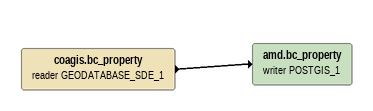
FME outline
coagis.bc_property (reader GEODATABASE_SDE_1)
    -> amd.bc_property (writer POSTGIS_1)
amd.bc_property (writer POSTGIS_1)
